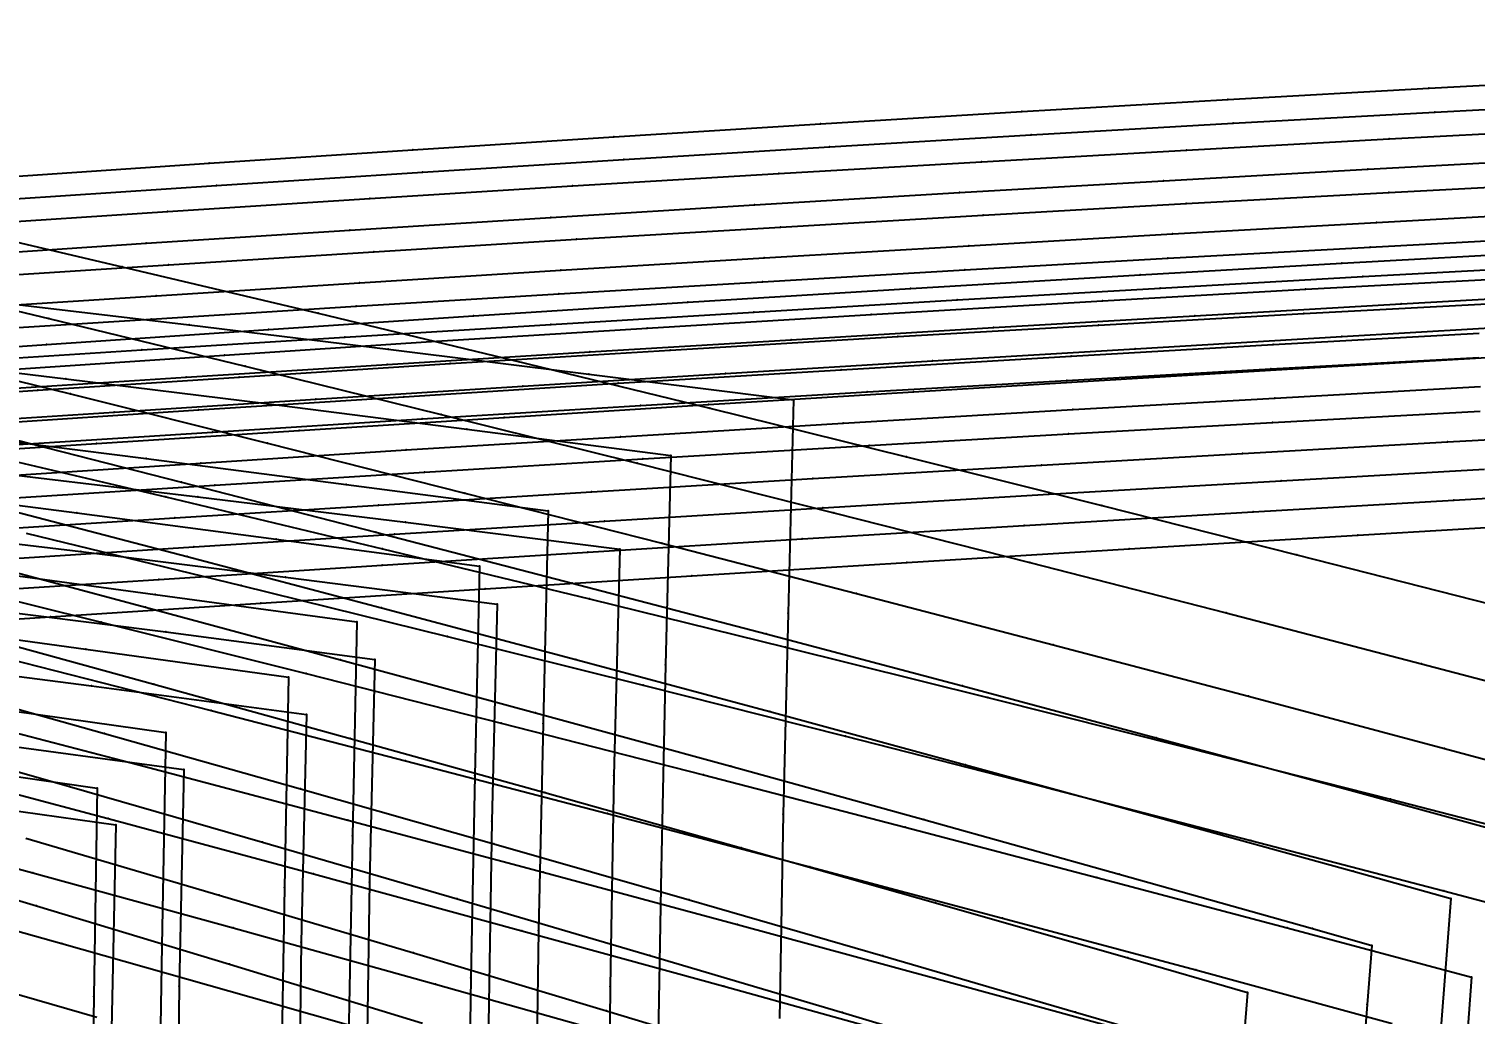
# Model space of a CAD drawing. Extents: x -2408 to 1029, y -526 to 2095.
# Drawn here: x -671.9 to -563.8, y 425.4 to 499.1 of the extents above; entities that cross this region are included whole.
import ezdxf

# ---------------------------------------------------------------- set-up
doc = ezdxf.new("R2010")
doc.units = 0

# ---------------------------------------------------------------- blocks, each defined once
blk = doc.blocks.new(' -30')
at = {"layer": '1'}
for points in [[(-1200.507891, -43.109598), (-1200.550587, -27.947019), (-1200.593626, -12.65743), (-1200.627747, -0.536523), (-1194.125614, -0.08589), (-1179.060685, 0.957149), (-1163.826206, 2.009464), (-1148.500584, 3.061878), (-1133.339954, 4.092611), (-1118.012687, 5.120913), (-1102.898968, 6.119132), (-1087.569803, 7.117462), (-1072.409484, 8.093664), (-1057.078804, 9.069362), (-1041.792304, 10.029536), (-1026.459982, 10.979555), (-1011.357157, 11.902589), (-996.023324, 12.826319), (-980.999394, 13.717637)], [(-169.434569, 8.554463), (-155.066224, 4.236786), (-140.645513, -0.13327), (-126.198711, -4.543928)]]:
    blk.add_lwpolyline(points, dxfattribs=at)
at = {"layer": '14'}
blk.add_lwpolyline([(-1167.242793, -39.89965), (-1167.288559, -23.650313), (-1167.324295, -10.962315), (-1153.986417, -10.037066), (-1138.871819, -9.006644), (-1123.58041, -7.978768), (-1107.341803, -6.901625), (-1091.012845, -5.832704), (-1075.270321, -4.815399), (-1058.49008, -3.74532), (-1043.045194, -2.773585), (-1026.968327, -1.775816), (-1010.335484, -0.75873), (-993.222401, 0.270974), (-978.229422, 1.158528)], dxfattribs=at)
at = {"layer": '3'}
for p in [(-1011.357157, 11.902589), (-996.023324, 12.826319), (-1026.459982, 10.979555), (-1041.792304, 10.029536), (-1057.078804, 9.069362), (-1072.409484, 8.093664), (-1087.569803, 7.117462), (-155.066224, 4.236786), (-993.222401, 0.270974), (-1010.335484, -0.75873), (-140.645513, -0.13327), (-1026.968327, -1.775816), (-1043.045194, -2.773585), (-1058.49008, -3.74532), (-1075.270321, -4.815399), (-1091.012845, -5.832704)]:
    blk.add_point(p, dxfattribs=at)
blk = doc.blocks.new(' -31')
at = {"layer": '1'}
for points in [[(-1205.574646, -46.487374), (-1205.61699, -31.217352), (-1205.658681, -16.183059), (-1205.700259, -1.180461), (-1205.707245, 1.341067), (-1193.448295, 2.198644), (-1178.379577, 3.254273), (-1162.983043, 4.333166), (-1147.523186, 5.405012), (-1132.490009, 6.425056), (-1117.027298, 7.455169), (-1101.711371, 8.462965), (-1086.246993, 9.467606), (-1071.153229, 10.433939), (-1055.686974, 11.409439), (-1040.516779, 12.352021), (-1025.048698, 13.298257), (-1009.891786, 14.210407), (-994.421841, 15.125327), (-979.087178, 16.015518)], [(-156.725294, 9.350868), (-142.267905, 5.081139), (-127.723742, 0.751691), (-113.284443, -3.578816), (-98.853887, -7.938514)]]:
    blk.add_lwpolyline(points, dxfattribs=at)
at = {"layer": '14'}
blk.add_lwpolyline([(-1172.311831, -42.400832), (-1172.352095, -27.874221), (-1172.392714, -13.219534), (-1172.404251, -9.057315), (-1160.274824, -8.206082), (-1145.634229, -7.198198), (-1130.655726, -6.183426), (-1114.655925, -5.115705), (-1098.504616, -4.053958), (-1082.890155, -3.042497), (-1066.209824, -1.97821), (-1050.829194, -1.011836), (-1034.794891, -0.020003), (-1018.182785, 0.99029), (-1001.068756, 2.012042), (-986.057426, 2.891656), (-970.780793, 3.770144)], dxfattribs=at)
at = {"layer": '3'}
for p in [(-1009.891786, 14.210407), (-994.421841, 15.125327), (-1025.048698, 13.298257), (-1040.516779, 12.352021), (-1055.686974, 11.409439), (-1071.153229, 10.433939), (-1086.246993, 9.467606), (-142.267905, 5.081139), (-986.057426, 2.891656), (-1001.068756, 2.012042), (-1018.182785, 0.99029), (-127.723742, 0.751691), (-1050.829194, -1.011836), (-1034.794891, -0.020003), (-1066.209824, -1.97821), (-1082.890155, -3.042497), (-113.284443, -3.578816)]:
    blk.add_point(p, dxfattribs=at)
blk = doc.blocks.new(' -32')
at = {"layer": '1'}
for points in [[(-1210.654677, -45.1706), (-1210.696988, -29.660098), (-1210.739187, -14.194114), (-1210.780326, 0.875778), (-1210.786667, 3.198063), (-1202.287103, 3.807509), (-1187.123322, 4.891807), (-1172.039516, 5.964965), (-1156.995739, 7.022234), (-1141.560433, 8.083185), (-1126.513523, 9.094761), (-1111.396355, 10.096129), (-1096.34761, 11.079842), (-1080.866221, 12.075616), (-1065.815472, 13.027221), (-1050.673143, 13.968925), (-1035.620396, 14.889368), (-1020.483334, 15.798457), (-1005.428564, 16.685545), (-989.985983, 17.577232), (-974.929201, 18.42805)], [(-168.878781, 17.427253), (-154.31629, 13.256324), (-139.876272, 9.083673), (-125.32583, 4.845842), (-110.903876, 0.611153), (-96.499015, -3.658117), (-82.101447, -7.95839)]]:
    blk.add_lwpolyline(points, dxfattribs=at)
at = {"layer": '14'}
for points in [[(-1177.391864, -41.025596), (-1177.432128, -26.268183), (-1177.472747, -11.38067), (-1177.484283, -7.152315), (-1171.534964, -6.727546), (-1156.948361, -5.70614), (-1141.999308, -4.679547), (-1126.916285, -3.661209), (-1111.495954, -2.636882), (-1096.456351, -1.653606), (-1080.280263, -0.613167), (-1065.282785, 0.335568), (-1049.577514, 1.312469), (-1033.240274, 2.310251), (-1016.346685, 3.321644), (-998.972567, 4.339362), (-983.75547, 5.211206)], [(-166.875569, 0.212875), (-152.262346, -3.99015)]]:
    blk.add_lwpolyline(points, dxfattribs=at)
at = {"layer": '3'}
for p in [(-989.985983, 17.577232), (-1005.428564, 16.685545), (-1020.483334, 15.798457), (-1035.620396, 14.889368), (-1065.815472, 13.027221), (-1050.673143, 13.968925), (-154.31629, 13.256324), (-1080.866221, 12.075616), (-139.876272, 9.083673), (-998.972567, 4.339362), (-125.32583, 4.845842), (-1016.346685, 3.321644), (-1033.240274, 2.310251), (-1049.577514, 1.312469), (-1065.282785, 0.335568), (-110.903876, 0.611153), (-1080.280263, -0.613167), (-96.499015, -3.658117)]:
    blk.add_point(p, dxfattribs=at)
blk = doc.blocks.new(' -33')
at = {"layer": '1'}
for points in [[(-287.827379, 562.058651), (-274.890736, 560.557921), (-259.960293, 558.975201), (-244.829363, 557.401476), (-229.748771, 555.867998), (-214.663975, 554.334272), (-199.587318, 552.761024), (-184.518769, 551.113028), (-169.449439, 549.362172), (-154.403529, 547.517787), (-139.385269, 545.59427), (-124.360433, 543.586255), (-109.413128, 541.504202), (-94.40716, 539.359567), (-79.322128, 537.190132), (-79.583214, 521.604267), (-79.803495, 506.49299)], [(-1215.721925, -48.609813), (-1215.762402, -33.541107), (-1215.802962, -18.438851), (-1215.844353, -3.030289), (-1215.866241, 5.11574), (-1205.537325, 5.851105), (-1190.44015, 6.924984), (-1175.367144, 7.995606), (-1160.186074, 9.066725), (-1145.116056, 10.111526), (-1129.932057, 11.140324), (-1114.849326, 12.142255), (-1099.662844, 13.133752), (-1084.175492, 14.127343), (-1068.986788, 15.084432), (-1053.586207, 16.036767), (-1038.395303, 16.957794), (-1023.205807, 17.860224), (-1008.012674, 18.74379), (-992.851136, 19.605462), (-977.655667, 20.448117)], [(-167.097899, 21.349489), (-152.534915, 17.272514), (-137.884455, 13.137639), (-123.434689, 9.023382), (-108.803397, 4.821251), (-94.335764, 0.633618), (-79.912132, -3.565036), (-72.972422, -5.592347)]]:
    blk.add_lwpolyline(points, dxfattribs=at)
at = {"layer": '14'}
for points in [[(-1182.460461, -43.907103), (-1182.502976, -28.080743), (-1182.542201, -13.479504), (-1182.564316, -5.247315), (-1174.929201, -4.697053), (-1160.223213, -3.660386), (-1144.75197, -2.592847), (-1129.258515, -1.544077), (-1113.4879, -0.495977), (-1098.151935, 0.50504), (-1081.693632, 1.559574), (-1066.460696, 2.517314), (-1050.530637, 3.499808), (-1033.979155, 4.499487), (-1016.881948, 5.50878), (-1001.850177, 6.375805), (-986.520822, 7.239562), (-970.941483, 8.095285)], [(-171.046884, 5.839156), (-155.735381, 1.549612), (-140.084991, -2.873449), (-124.736267, -7.248147)]]:
    blk.add_lwpolyline(points, dxfattribs=at)
at = {"layer": '2'}
blk.add_point((-79.322128, 537.190132), dxfattribs=at)
at = {"layer": '3'}
for p in [(-79.583214, 521.604267), (-992.851136, 19.605462), (-1008.012674, 18.74379), (-1023.205807, 17.860224), (-1038.395303, 16.957794), (-152.534915, 17.272514), (-1053.586207, 16.036767), (-1084.175492, 14.127343), (-1068.986788, 15.084432), (-137.884455, 13.137639), (-123.434689, 9.023382), (-986.520822, 7.239562), (-1016.881948, 5.50878), (-1001.850177, 6.375805), (-1033.979155, 4.499487), (-108.803397, 4.821251), (-1050.530637, 3.499808), (-1066.460696, 2.517314), (-1081.693632, 1.559574), (-155.735381, 1.549612), (-94.335764, 0.633618), (-140.084991, -2.873449), (-79.912132, -3.565036)]:
    blk.add_point(p, dxfattribs=at)
blk = doc.blocks.new(' -34')
at = {"layer": '1'}
for points in [[(-294.496702, 566.479853), (-285.024764, 565.239914), (-269.948161, 563.615955), (-254.836865, 562.076983), (-239.753081, 560.557723), (-224.667632, 559.063796), (-209.580622, 557.564088), (-194.579889, 556.026452), (-179.506059, 554.402791), (-164.488583, 552.684381), (-149.43639, 550.869334), (-134.508203, 548.99195), (-119.475633, 547.021967), (-104.476103, 544.974444), (-89.461433, 542.872094), (-74.224463, 540.724983), (-74.515587, 524.8052), (-74.760259, 509.756211)], [(-1220.795531, -49.780232), (-1220.836098, -34.443505), (-1220.876595, -19.137068), (-1220.917111, -3.830611), (-1220.94574, 6.979801), (-1219.669566, 7.071949), (-1204.857706, 8.143494), (-1189.750347, 9.240099), (-1174.627318, 10.331431), (-1159.657932, 11.38808), (-1144.531327, 12.42884), (-1129.138885, 13.46712), (-1114.009684, 14.469446), (-1098.599747, 15.470669), (-1083.468048, 16.434266), (-1068.132441, 17.391459), (-1052.99834, 18.316702), (-1037.754675, 19.228593), (-1022.618181, 20.113599), (-1007.441167, 20.979895), (-992.302211, 21.821958), (-977.184378, 22.639662)], [(-164.310261, 25.014045), (-149.703465, 21.011055), (-135.010578, 16.950612), (-120.449492, 12.894544), (-105.774553, 8.769858), (-91.232749, 4.641605), (-76.868019, 0.532126), (-67.915287, -2.042958), (-68.188204, -5.468989)]]:
    blk.add_lwpolyline(points, dxfattribs=at)
at = {"layer": '14'}
for points in [[(-1187.540417, -42.597406), (-1187.582932, -26.527351), (-1187.622157, -11.701268), (-1187.644272, -3.342315), (-1184.761505, -3.130567), (-1170.050163, -2.074479), (-1154.533458, -0.988647), (-1139.768792, 0.022965), (-1124.578625, 1.043642), (-1109.698552, 2.024555), (-1093.639527, 3.062558), (-1078.709427, 4.00843), (-1063.038824, 4.981172), (-1046.703312, 5.972932), (-1029.778474, 6.975854), (-1014.859924, 7.838422), (-999.611605, 8.698471), (-984.081227, 9.551048)], [(-174.695303, 11.257632), (-158.760181, 6.905999), (-143.775119, 2.775258), (-128.625429, -1.437448), (-113.993193, -5.540853)]]:
    blk.add_lwpolyline(points, dxfattribs=at)
at = {"layer": '2'}
for p in [(-74.224463, 540.724983), (-67.915287, -2.042958)]:
    blk.add_point(p, dxfattribs=at)
at = {"layer": '3'}
for p in [(-74.515587, 524.8052), (-992.302211, 21.821958), (-1007.441167, 20.979895), (-149.703465, 21.011055), (-1022.618181, 20.113599), (-1037.754675, 19.228593), (-1068.132441, 17.391459), (-1052.99834, 18.316702), (-1083.468048, 16.434266), (-135.010578, 16.950612), (-120.449492, 12.894544), (-999.611605, 8.698471), (-105.774553, 8.769858), (-1014.859924, 7.838422), (-1029.778474, 6.975854), (-158.760181, 6.905999), (-1046.703312, 5.972932), (-1063.038824, 4.981172), (-91.232749, 4.641605), (-1078.709427, 4.00843), (-143.775119, 2.775258), (-76.868019, 0.532126), (-128.625429, -1.437448)]:
    blk.add_point(p, dxfattribs=at)
blk = doc.blocks.new(' -35')
at = {"layer": '1'}
for points in [[(-299.393308, 570.745541), (-291.45189, 569.585558), (-280.017705, 568.240454), (-265.054462, 566.703216), (-249.92133, 565.210755), (-234.962536, 563.759321), (-219.825743, 562.302281), (-204.703902, 560.828106), (-189.573888, 559.301744), (-174.452077, 557.6967), (-159.393028, 555.99872), (-144.292206, 554.206132), (-129.36371, 552.360971), (-114.281239, 550.420899), (-99.342219, 548.420462), (-84.27683, 546.351641), (-69.129224, 544.258728), (-69.437398, 528.531169), (-69.712484, 513.024848)], [(-1215.710733, -50.426195), (-1215.750372, -35.214684), (-1215.790765, -19.70948), (-1215.831158, -4.204256), (-1215.865173, 8.849696), (-1204.897388, 9.65674), (-1189.752275, 10.769488), (-1174.687906, 11.873828), (-1159.485286, 12.979498), (-1144.032762, 14.080734), (-1128.826537, 15.135756), (-1113.466432, 16.17709), (-1098.257195, 17.187424), (-1083.095365, 18.174498), (-1067.88342, 19.144503), (-1052.843299, 20.082812), (-1037.62876, 21.010414), (-1022.317543, 21.921666), (-1007.100354, 22.804557), (-991.843722, 23.665668), (-976.623719, 24.499686)], [(-169.106598, 30.6989), (-154.573557, 26.81862), (-139.968004, 22.883812), (-125.387183, 18.92225), (-110.799026, 14.923418), (-96.344644, 10.920869), (-81.752046, 6.842978), (-67.285735, 2.772112), (-62.856021, 1.519655), (-63.201218, -2.916223), (-64.12292, -14.76037)]]:
    blk.add_lwpolyline(points, dxfattribs=at)
at = {"layer": '14'}
for points in [[(-293.708708, 557.068452), (-282.910103, 555.784598), (-267.429021, 554.176959), (-252.259415, 552.672415), (-237.051453, 551.201845), (-221.817557, 549.737256), (-206.570224, 548.250662), (-191.321893, 546.71407), (-174.997432, 544.98044), (-160.180583, 543.305561), (-144.361758, 541.421188), (-128.450832, 539.4399), (-113.214715, 537.470357), (-97.697227, 535.395233), (-82.047787, 533.223), (-82.386571, 516.780326)], [(-1182.448539, -45.862357), (-1182.493184, -28.731346), (-1182.535756, -12.396173), (-1182.564316, -1.437315), (-1174.333899, -0.823869), (-1159.232682, 0.272832), (-1143.487723, 1.388222), (-1127.78171, 2.476267), (-1111.832388, 3.557686), (-1096.347867, 4.585634), (-1079.75101, 5.663628), (-1064.405281, 6.638337), (-1048.370479, 7.633848), (-1031.722486, 8.641986), (-1014.537182, 9.654577), (-999.436765, 10.519862), (-984.045124, 11.377264)], [(-171.976544, 14.90422), (-157.353979, 10.99793), (-142.000095, 6.856674), (-126.426732, 2.616346), (-111.311847, -1.537025), (-96.596089, -5.617608)]]:
    blk.add_lwpolyline(points, dxfattribs=at)
at = {"layer": '2'}
for p in [(-69.129224, 544.258728), (-82.047787, 533.223), (-62.856021, 1.519655)]:
    blk.add_point(p, dxfattribs=at)
at = {"layer": '3'}
for p in [(-84.27683, 546.351641), (-69.437398, 528.531169), (-154.573557, 26.81862), (-1007.100354, 22.804557), (-991.843722, 23.665668), (-139.968004, 22.883812), (-1022.317543, 21.921666), (-1037.62876, 21.010414), (-1052.843299, 20.082812), (-1067.88342, 19.144503), (-125.387183, 18.92225), (-1083.095365, 18.174498), (-110.799026, 14.923418), (-157.353979, 10.99793), (-96.344644, 10.920869), (-999.436765, 10.519862), (-1014.537182, 9.654577), (-1048.370479, 7.633848), (-1031.722486, 8.641986), (-1064.405281, 6.638337), (-142.000095, 6.856674), (-81.752046, 6.842978), (-1079.75101, 5.663628), (-126.426732, 2.616346), (-67.285735, 2.772112), (-111.311847, -1.537025), (-63.201218, -2.916223)]:
    blk.add_point(p, dxfattribs=at)
blk = doc.blocks.new(' -36')
at = {"layer": '1'}
for points in [[(-296.693441, 573.831966), (-288.33351, 572.718557), (-273.740332, 571.14524), (-258.632123, 569.671512), (-243.683755, 568.250043), (-228.586526, 566.83085), (-213.636555, 565.425506), (-198.674168, 563.990806), (-183.732225, 562.501905), (-168.689359, 560.922246), (-153.765843, 559.25951), (-138.851626, 557.514511), (-123.877671, 555.693485), (-108.9804, 553.810085), (-94.00935, 551.841663), (-79.127872, 549.836981), (-64.03367, 547.791557), (-64.368349, 531.78176), (-64.65812, 516.612985)], [(-1220.813252, -40.476919), (-1220.852047, -25.371473), (-1220.890837, -10.266046), (-1220.930172, 5.059131), (-1220.944672, 10.710456), (-1219.251535, 10.836842), (-1204.430475, 11.945399), (-1189.00801, 13.102936), (-1173.870296, 14.230877), (-1158.41399, 15.352952), (-1143.271855, 16.420164), (-1127.880667, 17.481198), (-1112.735519, 18.504248), (-1097.316399, 19.522706), (-1082.168241, 20.500342), (-1066.827537, 21.467786), (-1051.676464, 22.400629), (-1036.410653, 23.317033), (-1021.256825, 24.202708), (-1006.057486, 25.066314), (-990.900814, 25.901619), (-975.755622, 26.709103)], [(-166.937068, 34.481712), (-152.306691, 30.659182), (-137.773172, 26.825451), (-123.241089, 22.956723), (-108.725388, 19.056151), (-94.088406, 15.084067), (-79.591954, 11.112604), (-65.104042, 7.109947), (-57.795992, 5.079436), (-58.927819, -9.800866)]]:
    blk.add_lwpolyline(points, dxfattribs=at)
at = {"layer": '14'}
for points in [[(-292.294125, 560.405014), (-279.111996, 558.933638), (-263.917224, 557.42101), (-248.470929, 555.941272), (-232.988202, 554.487812), (-217.481456, 553.033374), (-201.963107, 551.550702), (-186.445579, 550.012542), (-170.571527, 548.351725), (-155.169203, 546.637477), (-139.138484, 544.758341), (-124.026077, 542.910319), (-108.564405, 540.950376), (-92.827239, 538.886789), (-76.967788, 536.72821), (-77.324321, 520.519492), (-77.52364, 504.052251)], [(-1187.528495, -44.621003), (-1187.57314, -27.23409), (-1187.615712, -10.654885), (-1187.644272, 0.467685), (-1184.832577, 0.681603), (-1170.198083, 1.766658), (-1154.712018, 2.882182), (-1139.961434, 3.919556), (-1124.777417, 4.963983), (-1109.897921, 5.965381), (-1093.83509, 7.022345), (-1078.898377, 7.982841), (-1063.218173, 8.967748), (-1046.870382, 9.968601), (-1029.930705, 10.976945), (-1014.997467, 11.840784), (-999.732822, 12.698583), (-984.184671, 13.545005)], [(-170.950133, 18.991491), (-156.011115, 15.088627), (-140.29027, 10.938382), (-125.686618, 7.045023), (-111.151204, 3.13413), (-96.390526, -0.874408), (-81.735465, -4.894352)]]:
    blk.add_lwpolyline(points, dxfattribs=at)
at = {"layer": '2'}
for p in [(-64.03367, 547.791557), (-76.967788, 536.72821), (-57.795992, 5.079436)]:
    blk.add_point(p, dxfattribs=at)
at = {"layer": '3'}
for p in [(-79.127872, 549.836981), (-64.368349, 531.78176), (-77.324321, 520.519492), (-152.306691, 30.659182), (-137.773172, 26.825451), (-1006.057486, 25.066314), (-990.900814, 25.901619), (-1021.256825, 24.202708), (-1036.410653, 23.317033), (-123.241089, 22.956723), (-1051.676464, 22.400629), (-1066.827537, 21.467786), (-1082.168241, 20.500342), (-108.725388, 19.056151), (-156.011115, 15.088627), (-94.088406, 15.084067), (-999.732822, 12.698583), (-1029.930705, 10.976945), (-1014.997467, 11.840784), (-140.29027, 10.938382), (-79.591954, 11.112604), (-1046.870382, 9.968601), (-1063.218173, 8.967748), (-1078.898377, 7.982841), (-125.686618, 7.045023), (-65.104042, 7.109947), (-111.151204, 3.13413), (-96.390526, -0.874408)]:
    blk.add_point(p, dxfattribs=at)
blk = doc.blocks.new(' -37')
at = {"layer": '1'}
for points in [[(-300.778548, 577.989096), (-293.415212, 576.879222), (-283.866846, 575.741513), (-268.840025, 574.236501), (-253.835037, 572.824723), (-238.84872, 571.445634), (-223.870873, 570.077698), (-208.884311, 568.699824), (-193.860524, 567.283734), (-178.882822, 565.812434), (-163.91307, 564.262636), (-148.803086, 562.604376), (-133.852104, 560.882373), (-118.8881, 559.093336), (-103.953026, 557.239215), (-89.063701, 555.317868), (-74.143777, 553.345269), (-58.940139, 551.32328), (-59.285037, 535.679771), (-59.595045, 520.52381), (-59.811099, 505.360085)], [(-1215.731699, -39.792069), (-1215.770413, -24.492951), (-1215.809128, -9.193832), (-1215.847312, 5.891087), (-1215.864258, 12.58427), (-1205.397274, 13.379208), (-1190.494607, 14.508988), (-1175.476968, 15.644563), (-1160.255966, 16.78625), (-1144.832288, 17.918134), (-1129.607138, 19.001811), (-1114.254722, 20.065955), (-1099.02598, 21.097779), (-1083.86001, 22.102147), (-1068.628156, 23.087213), (-1053.575439, 24.036722), (-1038.340487, 24.97283), (-1023.01061, 25.889038), (-1007.772551, 26.773451), (-992.492097, 27.632547), (-977.250894, 28.460483)], [(-171.524893, 39.975202), (-156.957783, 36.266756), (-142.429227, 32.531155), (-127.74954, 28.718649), (-113.239329, 24.912365), (-98.558163, 21.023421), (-84.067001, 17.145283), (-69.550435, 13.216191), (-55.157391, 9.284274)]]:
    blk.add_lwpolyline(points, dxfattribs=at)
at = {"layer": '14'}
for points in [[(-299.827812, 564.971442), (-290.841817, 563.747071), (-274.884587, 562.06786), (-259.205138, 560.569429), (-243.479685, 559.114463), (-227.720586, 557.676432), (-211.9402, 556.228805), (-196.150944, 554.745059), (-180.365177, 553.198662), (-164.64115, 551.568195), (-149.020605, 549.84801), (-133.887354, 548.098921), (-118.623572, 546.262985), (-103.061235, 544.323751), (-87.957676, 542.379106), (-71.887789, 540.233421), (-72.278397, 523.201596), (-72.491257, 507.370553)], [(-1182.448539, -43.379665), (-1182.493184, -25.736821), (-1182.535756, -8.913597), (-1182.564316, 2.372685), (-1174.446523, 2.998163), (-1159.396418, 4.124659), (-1143.675003, 5.269034), (-1127.97972, 6.38312), (-1112.033518, 7.487893), (-1096.547086, 8.535442), (-1079.943965, 9.631021), (-1064.589513, 10.618747), (-1048.543135, 11.624431), (-1031.880898, 12.639294), (-1014.678938, 13.654551), (-999.562379, 14.518438), (-984.153024, 15.37064)], [(-169.985221, 23.076123), (-154.731302, 19.178131), (-140.207566, 15.426318), (-125.104096, 11.484677), (-109.978789, 7.497321), (-95.561064, 3.658999), (-81.108726, -0.227481), (-66.426916, -4.223861)]]:
    blk.add_lwpolyline(points, dxfattribs=at)
at = {"layer": '2'}
for p in [(-58.940139, 551.32328), (-71.887789, 540.233421)]:
    blk.add_point(p, dxfattribs=at)
at = {"layer": '3'}
for p in [(-89.063701, 555.317868), (-74.143777, 553.345269), (-87.957676, 542.379106), (-59.285037, 535.679771), (-72.278397, 523.201596), (-59.595045, 520.52381), (-156.957783, 36.266756), (-142.429227, 32.531155), (-127.74954, 28.718649), (-992.492097, 27.632547), (-1007.772551, 26.773451), (-1038.340487, 24.97283), (-1023.01061, 25.889038), (-113.239329, 24.912365), (-1053.575439, 24.036722), (-1068.628156, 23.087213), (-1083.86001, 22.102147), (-98.558163, 21.023421), (-154.731302, 19.178131), (-84.067001, 17.145283), (-140.207566, 15.426318), (-999.562379, 14.518438), (-1014.678938, 13.654551), (-69.550435, 13.216191), (-1031.880898, 12.639294), (-1048.543135, 11.624431), (-125.104096, 11.484677), (-1064.589513, 10.618747), (-1079.943965, 9.631021), (-109.978789, 7.497321), (-95.561064, 3.658999), (-81.108726, -0.227481)]:
    blk.add_point(p, dxfattribs=at)
blk = doc.blocks.new(' -38')
at = {"layer": '1'}
for points in [[(-297.827183, 581.0224), (-289.881513, 579.943329), (-279.106949, 578.788285), (-264.101793, 577.374189), (-249.020315, 575.998291), (-233.995271, 574.657014), (-218.954244, 573.320155), (-203.930237, 571.966751), (-188.889928, 570.570908), (-173.875438, 569.115257), (-158.868778, 567.581384), (-143.820729, 565.953107), (-128.831895, 564.253433), (-113.898613, 562.497704), (-98.924752, 560.671467), (-83.907708, 558.768323), (-68.948437, 556.825968), (-53.847418, 554.854164), (-54.215335, 538.936708), (-54.548529, 523.451694), (-54.783795, 508.175085)], [(-1220.803645, -41.714925), (-1220.841843, -26.401728), (-1220.880053, -11.08855), (-1220.917556, 3.936561), (-1220.943756, 14.438664), (-1218.889356, 14.595998), (-1203.956414, 15.746014), (-1188.642735, 16.937492), (-1173.497947, 18.108105), (-1158.212092, 19.249603), (-1143.061437, 20.341053), (-1127.918166, 21.407411), (-1112.764263, 22.45257), (-1097.403306, 23.485684), (-1082.245818, 24.478555), (-1067.122487, 25.443929), (-1051.961764, 26.38609), (-1036.534149, 27.317586), (-1021.370139, 28.205607), (-1006.047052, 29.074395), (-990.879768, 29.904648), (-975.63738, 30.707629)], [(-180.861923, 46.547666), (-166.125677, 42.911833), (-151.379814, 39.229606), (-136.625186, 35.501857), (-121.89897, 31.741564), (-107.325021, 27.984244), (-92.617723, 24.150712), (-78.011403, 20.295845), (-63.354442, 16.388885), (-48.96452, 12.521538)]]:
    blk.add_lwpolyline(points, dxfattribs=at)
at = {"layer": '14'}
for points in [[(-296.194695, 567.952533), (-287.076483, 566.840803), (-271.473491, 565.304424), (-255.516389, 563.833731), (-239.515146, 562.398618), (-223.482146, 560.973282), (-207.429718, 559.531914), (-191.370191, 558.048706), (-175.315951, 556.497855), (-159.779736, 554.907092), (-143.928005, 553.186272), (-128.608882, 551.442737), (-113.199455, 549.618944), (-97.54333, 547.700324), (-82.433049, 545.787872), (-66.80779, 543.738594), (-67.209899, 527.077992), (-67.453964, 510.809829)], [(-1187.516116, -47.100932), (-1187.56277, -28.397093), (-1187.600661, -13.206334), (-1187.636807, 1.285072), (-1187.644272, 4.277685), (-1182.95604, 4.644965), (-1168.260919, 5.763353), (-1153.527822, 6.851327), (-1138.558646, 7.92844), (-1123.190065, 9.006993), (-1108.156598, 10.036338), (-1091.949537, 11.118066), (-1076.894824, 12.096911), (-1061.104472, 13.096435), (-1044.654496, 14.107573), (-1027.620986, 15.121254), (-1012.613867, 15.985286), (-997.281769, 16.838816), (-981.672421, 17.676144)], [(-179.785813, 29.805027), (-163.821793, 25.848637), (-148.477191, 21.997016), (-133.898604, 18.295788), (-118.776842, 14.415176), (-103.684148, 10.50068), (-89.366108, 6.748489), (-75.134377, 2.979116), (-61.346917, -0.718661), (-61.34706, -0.720636), (-62.361532, -14.660421)]]:
    blk.add_lwpolyline(points, dxfattribs=at)
at = {"layer": '2'}
for p in [(-53.847418, 554.854164), (-66.80779, 543.738594), (-61.346917, -0.718661)]:
    blk.add_point(p, dxfattribs=at)
at = {"layer": '3'}
for p in [(-83.907708, 558.768323), (-68.948437, 556.825968), (-82.433049, 545.787872), (-54.215335, 538.936708), (-67.209899, 527.077992), (-54.548529, 523.451694), (-166.125677, 42.911833), (-151.379814, 39.229606), (-136.625186, 35.501857), (-121.89897, 31.741564), (-990.879768, 29.904648), (-1021.370139, 28.205607), (-1006.047052, 29.074395), (-1036.534149, 27.317586), (-107.325021, 27.984244), (-1051.961764, 26.38609), (-1067.122487, 25.443929), (-163.821793, 25.848637), (-1082.245818, 24.478555), (-92.617723, 24.150712), (-148.477191, 21.997016), (-78.011403, 20.295845), (-133.898604, 18.295788), (-997.281769, 16.838816), (-63.354442, 16.388885), (-1012.613867, 15.985286), (-1044.654496, 14.107573), (-1027.620986, 15.121254), (-118.776842, 14.415176), (-1061.104472, 13.096435), (-1076.894824, 12.096911), (-1091.949537, 11.118066), (-103.684148, 10.50068), (-89.366108, 6.748489), (-75.134377, 2.979116), (-61.34706, -0.720636)]:
    blk.add_point(p, dxfattribs=at)
at = {"layer": '4'}
blk.add_point((-61.34706, -0.720636), dxfattribs=at)
blk = doc.blocks.new(' -39')
at = {"layer": '1'}
for points in [[(-302.44569, 585.288208), (-295.465604, 584.186187), (-286.722762, 583.100472), (-274.35841, 581.870232), (-259.276814, 580.529054), (-244.272418, 579.200383), (-229.211684, 577.890724), (-214.075544, 576.578375), (-199.01652, 575.24766), (-184.067689, 573.880953), (-169.018713, 572.440765), (-153.977396, 570.922887), (-138.997513, 569.325083), (-123.973036, 567.648253), (-109.011203, 565.918443), (-94.000998, 564.119037), (-79.004883, 562.252142), (-64.008562, 560.340224), (-48.755493, 558.384438), (-49.133385, 542.710391), (-49.479879, 527.438725), (-49.74085, 512.102741)], [(-1215.716844, -43.243613), (-1215.754956, -27.738632), (-1215.792816, -12.339033), (-1215.830961, 3.165948), (-1215.863342, 16.322267), (-1214.400168, 16.436506), (-1199.634454, 17.589727), (-1184.607403, 18.763363), (-1169.554804, 19.932009), (-1154.101346, 21.113915), (-1139.045236, 22.237154), (-1123.753933, 23.340183), (-1108.692828, 24.393715), (-1093.646878, 25.421887), (-1078.582488, 26.426997), (-1063.183124, 27.426201), (-1048.115116, 28.375707), (-1032.733766, 29.316476), (-1017.662239, 30.209631), (-1002.543993, 31.075864), (-987.469023, 31.908482), (-972.426874, 32.706807)], [(-186.763524, 52.149895), (-171.963933, 48.60245), (-157.288296, 45.03898), (-142.637506, 41.436037), (-127.982389, 37.788772), (-113.253242, 34.083062), (-98.617126, 30.360393), (-83.933131, 26.58198), (-69.318028, 22.777603), (-54.682206, 18.927006)]]:
    blk.add_lwpolyline(points, dxfattribs=at)
at = {"layer": '14'}
for points in [[(-307.490632, 573.308832), (-299.432219, 571.929208), (-290.138503, 570.706897), (-276.081103, 569.292289), (-261.031976, 567.926912), (-245.94034, 566.597989), (-230.816082, 565.285434), (-215.66903, 563.969154), (-200.509072, 562.629063), (-185.346075, 561.245072), (-170.189924, 559.797094), (-154.881495, 558.248457), (-139.937051, 556.65159), (-124.383695, 554.913005), (-108.748068, 553.095755), (-92.870939, 551.185247), (-77.555531, 549.281982), (-61.727786, 547.243805), (-62.137311, 531.029687), (-62.411743, 514.366241)], [(-1182.43616, -45.930518), (-1182.471896, -31.398949), (-1182.51216, -15.025936), (-1182.547886, -0.49849), (-1182.564316, 6.182685), (-1172.301562, 6.996119), (-1157.198937, 8.154164), (-1142.400325, 9.256248), (-1126.493208, 10.40933), (-1110.368799, 11.546817), (-1094.734118, 12.620476), (-1077.992616, 13.738429), (-1062.525363, 14.741959), (-1046.374204, 15.759285), (-1029.615329, 16.781028), (-1012.32492, 17.797807), (-997.139406, 18.658261), (-981.667468, 19.502261)], [(-173.663114, 32.551397), (-157.581743, 28.63652), (-142.155413, 24.830539), (-127.531294, 21.179057), (-112.402069, 17.358504), (-97.354511, 13.515857), (-82.08159, 9.571298), (-67.642121, 5.797392), (-56.266918, 2.786539)]]:
    blk.add_lwpolyline(points, dxfattribs=at)
at = {"layer": '2'}
for p in [(-48.755493, 558.384438), (-61.727786, 547.243805)]:
    blk.add_point(p, dxfattribs=at)
at = {"layer": '3'}
for p in [(-94.000998, 564.119037), (-79.004883, 562.252142), (-64.008562, 560.340224), (-92.870939, 551.185247), (-77.555531, 549.281982), (-49.133385, 542.710391), (-62.137311, 531.029687), (-49.479879, 527.438725), (-171.963933, 48.60245), (-157.288296, 45.03898), (-142.637506, 41.436037), (-127.982389, 37.788772), (-113.253242, 34.083062), (-987.469023, 31.908482), (-1002.543993, 31.075864), (-98.617126, 30.360393), (-1032.733766, 29.316476), (-1017.662239, 30.209631), (-1048.115116, 28.375707), (-157.581743, 28.63652), (-1063.183124, 27.426201), (-1078.582488, 26.426997), (-83.933131, 26.58198), (-142.155413, 24.830539), (-69.318028, 22.777603), (-127.531294, 21.179057), (-997.139406, 18.658261), (-1012.32492, 17.797807), (-112.402069, 17.358504), (-1029.615329, 16.781028), (-1046.374204, 15.759285), (-1062.525363, 14.741959), (-1077.992616, 13.738429), (-97.354511, 13.515857), (-82.08159, 9.571298), (-67.642121, 5.797392)]:
    blk.add_point(p, dxfattribs=at)
blk = doc.blocks.new(' -40')
at = {"layer": '1'}
for points in [[(-307.014552, 589.670083), (-300.794367, 588.510557), (-293.538191, 587.434264), (-284.617142, 586.3971), (-269.515455, 585.008727), (-254.45547, 583.70043), (-239.383223, 582.407664), (-224.321489, 581.133027), (-209.343147, 579.861041), (-194.283844, 578.553351), (-179.173902, 577.191997), (-164.125082, 575.769498), (-149.083702, 574.270242), (-133.976347, 572.68098), (-118.950942, 571.029147), (-103.870709, 569.313084), (-88.858868, 567.542741), (-73.965148, 565.720065), (-58.966446, 563.841436), (-43.664026, 561.913757), (-44.063739, 545.963203), (-44.419946, 530.92332), (-44.698645, 515.631589)], [(-1210.625356, -46.768252), (-1210.662654, -31.38845), (-1210.699351, -16.254542), (-1210.735922, -1.169271), (-1210.772329, 13.836454), (-1210.782852, 18.169942), (-1200.051364, 19.027275), (-1184.790076, 20.246775), (-1169.772207, 21.442232), (-1154.632516, 22.631329), (-1139.611318, 23.784631), (-1124.56748, 24.904389), (-1109.540945, 25.985681), (-1094.177839, 27.061243), (-1079.147604, 28.088644), (-1063.914468, 29.101843), (-1048.880426, 30.071991), (-1033.40452, 31.040037), (-1018.366663, 31.950767), (-1002.956582, 32.852067), (-987.915032, 33.699132), (-972.441015, 34.535306)], [(-185.472887, 55.9867), (-170.715241, 52.526928), (-156.069064, 49.048412), (-141.405791, 45.518613), (-126.780754, 41.952122), (-112.065416, 38.32214), (-97.459668, 34.677443), (-82.862198, 30.987694), (-68.278809, 27.254585)]]:
    blk.add_lwpolyline(points, dxfattribs=at)
at = {"layer": '14'}
for points in [[(-305.161279, 576.377692), (-298.049413, 575.235457), (-288.609891, 574.056573), (-272.651678, 572.534191), (-257.344506, 571.194328), (-241.99642, 569.884185), (-226.617291, 568.584246), (-211.216935, 567.274988), (-195.805222, 565.936893), (-180.392005, 564.550442), (-164.987136, 563.096115), (-149.946958, 561.592156), (-134.795402, 559.995191), (-119.062964, 558.262174), (-103.289328, 556.456834), (-88.199091, 554.671262), (-72.678363, 552.776685), (-56.647787, 550.749016), (-57.08739, 533.820379), (-57.364602, 518.035662), (-57.518845, 502.68963)], [(-1177.356128, -44.760124), (-1177.391864, -30.023715), (-1177.432128, -13.419889), (-1177.467853, 1.312332), (-1177.484283, 8.087685), (-1169.301249, 8.752406), (-1154.209138, 9.93857), (-1138.462462, 11.137364), (-1122.7519, 12.299374), (-1106.797694, 13.446884), (-1091.309266, 14.53047), (-1074.709878, 15.658796), (-1059.363768, 16.671397), (-1043.331022, 17.697453), (-1026.688007, 18.727268), (-1009.511282, 19.751132), (-994.421603, 20.616636), (-979.044187, 21.464525)], [(-182.3091, 38.814755), (-167.45723, 35.313285), (-151.267216, 31.439271), (-135.76825, 27.67816), (-121.108094, 24.075594), (-105.982433, 20.314177), (-90.992695, 16.542447), (-75.862324, 12.689717), (-61.007754, 8.858241)]]:
    blk.add_lwpolyline(points, dxfattribs=at)
at = {"layer": '2'}
for p in [(-43.664026, 561.913757), (-56.647787, 550.749016)]:
    blk.add_point(p, dxfattribs=at)
at = {"layer": '3'}
for p in [(-88.858868, 567.542741), (-73.965148, 565.720065), (-58.966446, 563.841436), (-88.199091, 554.671262), (-72.678363, 552.776685), (-44.063739, 545.963203), (-57.08739, 533.820379), (-44.419946, 530.92332), (-57.364602, 518.035662), (-170.715241, 52.526928), (-156.069064, 49.048412), (-141.405791, 45.518613), (-126.780754, 41.952122), (-112.065416, 38.32214), (-167.45723, 35.313285), (-97.459668, 34.677443), (-987.915032, 33.699132), (-1002.956582, 32.852067), (-1018.366663, 31.950767), (-151.267216, 31.439271), (-1033.40452, 31.040037), (-82.862198, 30.987694), (-1048.880426, 30.071991), (-1063.914468, 29.101843), (-1079.147604, 28.088644), (-135.76825, 27.67816), (-121.108094, 24.075594), (-994.421603, 20.616636), (-1009.511282, 19.751132), (-105.982433, 20.314177), (-1026.688007, 18.727268), (-1043.331022, 17.697453), (-1059.363768, 16.671397), (-90.992695, 16.542447), (-1074.709878, 15.658796), (-1091.309266, 14.53047), (-75.862324, 12.689717)]:
    blk.add_point(p, dxfattribs=at)

msp = doc.modelspace()

# ---------------------------------------------------------------- block references
at = {"layer": '1'}
for name, p in [(' -32', (420.69429, 460.98861)), (' -30', (420.69429, 460.98861)), (' -34', (420.69429, 460.98861)), (' -36', (420.69429, 460.98861)), (' -38', (420.69429, 460.98861)), (' -33', (420.69429, 460.98861)), (' -35', (420.69429, 460.98861)), (' -37', (420.69429, 460.98861)), (' -39', (420.69429, 460.98861)), (' -40', (420.69429, 460.98861)), (' -31', (420.69429, 460.98861)), (' -32', (-514.58038, 429.196867)), (' -34', (-512.877729, 429.098086)), (' -33', (-513.729155, 429.147803)), (' -35', (-508.640982, 429.051384)), (' -31', (-515.430888, 429.247568)), (' -30', (-516.281493, 429.297884)), (' -36', (-507.788996, 429.001375)), (' -38', (-502.699294, 428.903101)), (' -37', (-503.551747, 428.953571)), (' -39', (-498.461818, 428.854057)), (' -40', (-494.224148, 428.804325)), (' -40', (-571.08619, -90.544825)), (' -38', (-579.253783, -91.775472)), (' -39', (-575.170005, -91.15992)), (' -36', (-583.359915, -93.009197)), (' -32', (-587.506908, -95.474868)), (' -37', (-579.276546, -92.393365)), (' -34', (-587.46481, -94.242756)), (' -35', (-583.382004, -93.626476)), (' -33', (-587.486083, -94.859148))]:
    msp.add_blockref(name, p, dxfattribs=at)

doc.saveas('drawing.dxf')
